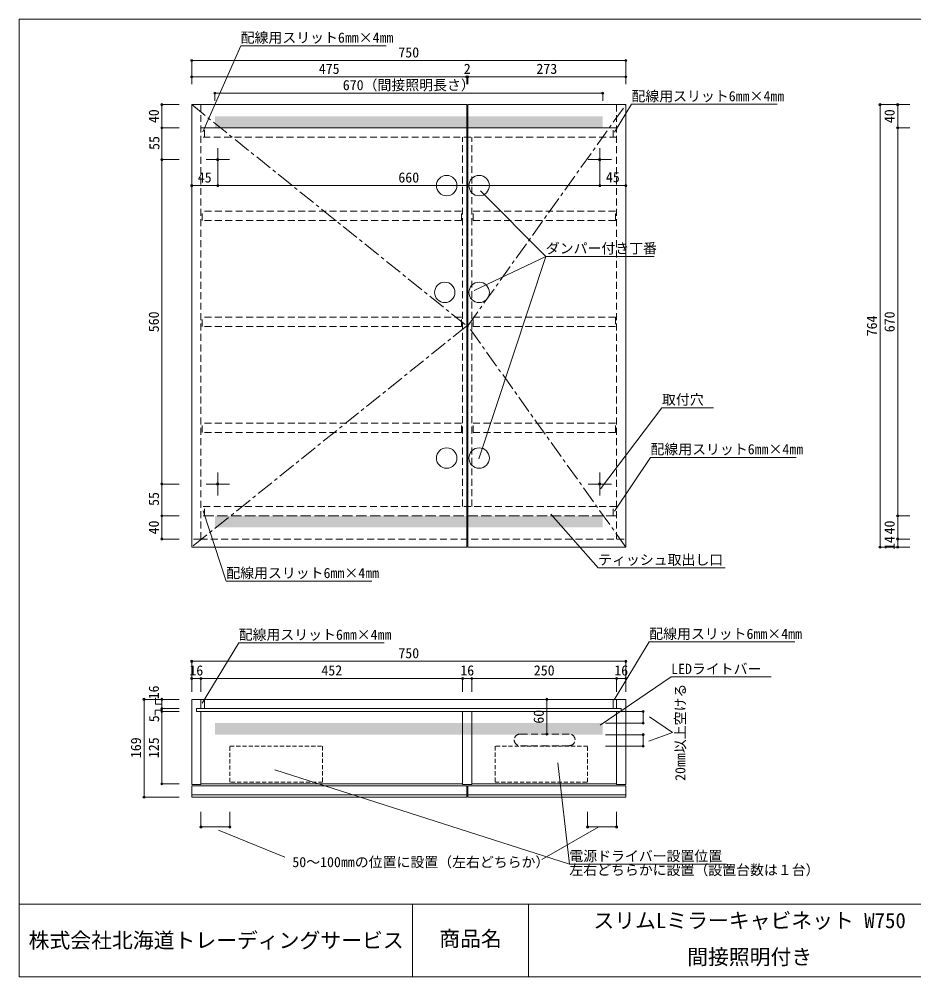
# Model space of a CAD drawing. Units: millimetres at full size, sheet at 1:6. Extents: x -1249 to 1249, y -827 to 827.
# Drawn here: x -1249 to 296, y -827 to 827 of the extents above; entities that cross this region are included whole.
import ezdxf
from ezdxf.enums import TextEntityAlignment as Align

# ---------------------------------------------------------------- set-up
doc = ezdxf.new("R2010")
doc.units = ezdxf.units.MM
doc.header["$LTSCALE"] = 6
doc.header["$PDMODE"] = 32
doc.header["$PDSIZE"] = 3.6
for name, pattern in [('CHAIN1', [8, 5, -1, 1, -1]), ('DASHED1', [1.8, 1.2, -0.6]), ('DASHED2', [3, 2, -1]), ('DASHED3', [4, 3, -1])]:
    doc.linetypes.add(name, pattern=pattern)
doc.layers.add('0-0_0', color=7, linetype='Continuous', lineweight=15)
doc.styles.add('ＭＳ ゴシック', font='')
doc.styles.get('ＭＳ ゴシック').set_extended_font_data('MS Gothic')

msp = doc.modelspace()

# ---------------------------------------------------------------- linework, layer by layer
at = {"layer": '0-0_0'}
for p, q in [((-866.693, 780.606), (-931.868, 631.923)), ((-951.263, -85.016), (-951.263, 678.984)), ((-476.263, 678.984), (-476.263, -85.016)), ((-474.263, 678.984), (-201.263, 678.984)), ((-474.263, 678.984), (-474.263, -85.016)), ((-220.966, 631.163), (-191.604, 679.506)), ((-201.263, -85.016), (-201.263, 678.984)), ((-217.263, 638.987), (-935.263, 638.987)), ((-906.263, 583.987), (-906.263, 603.987)), ((-246.263, 583.987), (-246.263, 603.987)), ((-906.263, 583.987), (-926.263, 583.987)), ((-906.263, 583.987), (-906.263, 563.987)), ((-906.263, 583.987), (-886.263, 583.987)), ((-246.263, 583.987), (-266.263, 583.987)), ((-246.263, 583.987), (-246.263, 563.987)), ((-246.263, 583.987), (-226.263, 583.987)), ((-452.63, 530.4), (-339.576, 416.775)), ((-463.478, 357.964), (-339.576, 416.775)), ((-138.913, 155.683), (-244.92, 15.535)), ((-138.913, 155.683), (-50.065, 155.683)), ((-158.806, 69.998), (-220.719, -22.747)), ((-906.263, 23.983), (-906.263, 43.983)), ((-246.263, 23.983), (-246.263, 43.983)), ((-906.263, 23.983), (-926.263, 23.983)), ((-906.263, 23.983), (-886.263, 23.983)), ((-906.263, 23.983), (-906.263, 3.983)), ((-246.263, 23.983), (-266.263, 23.983)), ((-246.263, 23.983), (-226.263, 23.983)), ((-246.263, 23.983), (-246.263, 3.983)), ((-891.521, -143.711), (-931.344, -22.435)), ((-476.263, -85.016), (-951.263, -85.016)), ((-201.263, -85.016), (-474.263, -85.016)), ((-933.474, -354.536), (-870.086, -250.173)), ((-221.71, -348.782), (-160.902, -248.666)), ((-245.855, -392.434), (-123.028, -309.193)), ((-123.028, -309.193), (49.637, -309.193)), ((-951.263, -347.765), (-201.263, -347.765)), ((-951.263, -347.765), (-951.263, -493.765)), ((-935.263, -347.765), (-935.263, -363.765)), ((-929.263, -347.765), (-929.263, -363.765)), ((-223.263, -347.765), (-223.263, -363.765)), ((-217.263, -347.765), (-217.263, -363.765)), ((-201.263, -347.765), (-201.263, -494.765)), ((-209.276, -363.765), (-942.935, -363.765)), ((-942.935, -363.765), (-942.935, -368.765)), ((-935.267, -368.765), (-935.267, -494.765)), ((-467.267, -369.978), (-467.267, -369.265)), ((-467.267, -369.978), (-467.267, -494.765)), ((-217.263, -368.765), (-217.263, -494.765)), ((-160.435, -377.979), (-120.466, -405.1)), ((-161.386, -419.851), (-120.466, -405.1)), ((-935.263, -493.765), (-483.263, -493.765)), ((-467.267, -493.765), (-217.263, -493.765)), ((-217.263, -494.765), (-201.263, -494.765)), ((-951.262, -496.809), (-951.262, -516.809)), ((-474.211, -496.809), (-201.263, -496.809)), ((-201.263, -496.809), (-201.263, -516.809)), ((-476.132, -512.809), (-951.262, -512.809)), ((-474.211, -512.809), (-201.263, -512.809)), ((-904.907, -573.424), (-790.482, -620.016)), ((-248.004, -567.901), (-346.339, -624.206)), ((-1249.379, -701.329), (1248.863, -701.329)), ((-569.601, -701.329), (-569.601, -826.86)), ((-369.601, -701.329), (-369.601, -826.86))]:
    msp.add_line(p, q, dxfattribs=at)
at = {"layer": '0-0_0', "color": 4, "lineweight": 9}
for p, q in [((-951.263, 755.078), (-201.263, 755.078)), ((-951.263, 755.078), (-951.263, 714.2)), ((-201.263, 755.078), (-201.263, 714.2)), ((-951.263, 726.762), (-476.263, 726.762)), ((-951.263, 726.762), (-951.263, 714.2)), ((-476.263, 726.762), (-476.263, 714.2)), ((-476.263, 726.762), (-474.263, 726.762)), ((-474.263, 726.762), (-474.263, 714.2)), ((-474.263, 726.762), (-201.263, 726.762)), ((-201.263, 726.762), (-201.263, 714.2)), ((-911.263, 698.642), (-241.263, 698.642)), ((-911.263, 698.642), (-911.263, 685.601)), ((-241.263, 698.642), (-241.263, 685.601)), ((-1002.751, 678.984), (-1002.751, 638.987)), ((-1002.751, 678.984), (-972.915, 678.984)), ((237.791, 678.984), (289.032, 678.984)), ((237.791, 678.984), (237.791, -85.016)), ((268.312, 678.984), (268.312, 638.987)), ((268.312, 678.984), (289.032, 678.984)), ((-1002.751, 638.987), (-972.915, 638.987)), ((268.312, 638.987), (289.032, 638.987)), ((268.312, 638.987), (268.312, -31.017)), ((-1002.751, 583.987), (-972.915, 583.987)), ((-951.263, 539.156), (-951.263, 583.567)), ((-906.263, 539.156), (-906.263, 583.567)), ((-246.263, 539.156), (-246.263, 583.567)), ((-201.263, 539.156), (-201.263, 583.567)), ((-951.263, 539.156), (-906.263, 539.156)), ((-906.263, 539.156), (-246.263, 539.156)), ((-246.263, 539.156), (-201.263, 539.156)), ((-1002.751, 23.983), (-972.915, 23.983)), ((-1002.751, -31.017), (-972.915, -31.017)), ((-1002.751, -31.017), (-1002.751, -71.016)), ((268.312, -31.017), (289.032, -31.017)), ((268.312, -31.017), (268.312, -71.016)), ((-1002.751, -71.016), (-972.915, -71.016)), ((268.312, -71.016), (289.032, -71.016)), ((268.312, -71.016), (268.312, -85.016)), ((237.791, -85.016), (289.032, -85.016)), ((268.312, -85.016), (289.032, -85.016)), ((-951.263, -282.08), (-201.263, -282.08)), ((-951.263, -282.08), (-951.263, -334.833)), ((-201.263, -282.08), (-201.263, -334.833)), ((-951.263, -311.843), (-935.263, -311.843)), ((-951.263, -311.843), (-951.263, -334.833)), ((-935.263, -311.843), (-935.263, -334.833)), ((-935.263, -311.843), (-483.263, -311.843)), ((-483.263, -311.843), (-483.263, -334.833)), ((-483.263, -311.843), (-467.267, -311.843)), ((-467.267, -311.843), (-467.267, -334.833)), ((-467.267, -311.843), (-217.263, -311.843)), ((-217.263, -311.843), (-217.263, -334.833)), ((-217.263, -311.843), (-201.263, -311.843)), ((-201.263, -311.843), (-201.263, -334.833)), ((-1033.644, -347.765), (-972.915, -347.765)), ((-1002.751, -347.765), (-1002.751, -363.765)), ((-1002.751, -347.765), (-972.915, -347.765)), ((-337.833, -347.765), (-337.833, -407.765)), ((-1002.751, -363.765), (-972.915, -363.765)), ((-1002.751, -363.765), (-1002.751, -368.765)), ((-1002.751, -368.765), (-1002.751, -493.765)), ((-1002.751, -368.765), (-972.915, -368.765)), ((-171.308, -368.765), (-236.732, -368.765)), ((-171.308, -368.765), (-171.308, -388.765)), ((-171.308, -388.765), (-236.732, -388.765)), ((-171.308, -408.765), (-236.732, -408.765)), ((-171.308, -408.765), (-171.308, -428.765)), ((-171.308, -428.765), (-236.732, -428.765)), ((-1002.751, -493.765), (-972.915, -493.765)), ((-935.263, -568.06), (-935.263, -542.013)), ((-885.267, -568.06), (-885.267, -542.013)), ((-267.263, -568.06), (-267.263, -542.013)), ((-217.263, -568.06), (-217.263, -542.013)), ((-935.263, -568.06), (-885.267, -568.06)), ((-267.263, -568.06), (-217.263, -568.06))]:
    msp.add_line(p, q, dxfattribs=at)
at = {"layer": '0-0_0', "linetype": 'DASHED2'}
for p, q in [((-935.263, -71.016), (-935.263, 678.984)), ((-217.263, -71.016), (-217.263, 678.984)), ((-929.263, 622.987), (-929.263, 638.987)), ((-223.263, 622.987), (-223.263, 638.987)), ((-217.263, 622.987), (-935.263, 622.987)), ((-483.263, -15.017), (-483.263, 622.987)), ((-467.263, -15.017), (-467.263, 622.987)), ((-485.263, 495.076), (-933.263, 495.076)), ((-485.263, 479.076), (-485.263, 495.076)), ((-219.263, 495.076), (-465.263, 495.076)), ((-465.263, 479.076), (-465.263, 495.076)), ((-219.263, 479.076), (-219.263, 495.076)), ((-219.263, 479.076), (-465.263, 479.076)), ((-485.263, 312.019), (-933.263, 312.019)), ((-933.263, 296.019), (-933.263, 312.019)), ((-485.263, 296.019), (-485.263, 312.019)), ((-219.263, 312.019), (-465.263, 312.019)), ((-465.263, 296.019), (-465.263, 312.019)), ((-219.263, 312.019), (-219.263, 296.019)), ((-485.263, 296.019), (-933.263, 296.019)), ((-219.263, 296.019), (-465.263, 296.019)), ((-933.263, 112.962), (-933.263, 128.962)), ((-485.263, 128.962), (-933.263, 128.962)), ((-485.263, 112.962), (-485.263, 128.962)), ((-219.263, 128.962), (-465.263, 128.962)), ((-465.263, 112.962), (-465.263, 128.962)), ((-219.263, 112.962), (-219.263, 128.962)), ((-485.263, 112.962), (-933.263, 112.962)), ((-219.263, 112.962), (-465.263, 112.962)), ((-217.263, -15.017), (-935.263, -15.017)), ((-929.263, -31.017), (-929.263, -15.017)), ((-223.263, -31.017), (-223.263, -15.017)), ((-936.263, -71.016), (-951.263, -71.016)), ((-936.263, -71.016), (-201.263, -71.016)), ((-299.083, -407.765), (-384.083, -407.765)), ((-299.083, -427.765), (-384.083, -427.765))]:
    msp.add_line(p, q, dxfattribs=at)
at = {"layer": '0-0_0', "linetype": 'DASHED3'}
msp.add_line((-217.263, -31.017), (-935.263, -31.017), dxfattribs=at)
at = {"layer": '0-0_0', "color": 5, "lineweight": 13}
msp.add_line((-807.873, -469.581), (-298.924, -632.379), dxfattribs=at)
at = {"layer": '0-0_0', "lineweight": 18}
msp.add_lwpolyline([(-1249.379, -826.86), (1248.863, -826.86), (1248.863, 826.506), (-1249.379, 826.506)], close=True, dxfattribs=at)
at = {"layer": '0-0_0'}
for points in [[(-866.693, 780.606), (-718.01, 780.606), (-615.234, 780.606)], [(-476.263, 678.984), (-936.263, 678.984), (-951.263, 678.984)], [(-191.604, 679.506), (-42.921, 679.506), (59.855, 679.506)], [(-455.055, 67.157), (-339.576, 416.775), (-152.153, 416.775)], [(-158.806, 69.998), (-10.123, 69.998), (92.654, 69.998)], [(-331.021, -27.849), (-249.167, -120.835), (-29.8, -120.835)], [(-891.521, -143.711), (-742.837, -143.711), (-640.061, -143.711)], [(-870.086, -250.173), (-721.403, -250.173), (-618.626, -250.173)], [(-160.902, -248.666), (-12.218, -248.666), (90.558, -248.666)], [(-1002.652, -356.218), (-1013.556, -356.218), (-1013.556, -345.314)], [(-1003.049, -366.246), (-1014.204, -366.246), (-1014.204, -374.851)], [(-951.267, -363.778), (-951.267, -494.765), (-935.267, -494.765)], [(-209.276, -363.765), (-209.276, -368.765), (-942.935, -368.765)], [(-483.263, -369.265), (-483.263, -494.765), (-467.267, -494.765)], [(-476.132, -496.809), (-826.132, -496.809), (-951.262, -496.809)], [(-476.132, -496.809), (-476.132, -516.809), (-951.262, -516.809)], [(-474.211, -496.809), (-474.211, -516.809), (-201.263, -516.809)]]:
    msp.add_lwpolyline(points, dxfattribs=at)
at = {"layer": '0-0_0', "linetype": 'CHAIN1'}
for points in [[(-951.263, 678.984), (-476.263, 296.984), (-951.263, -85.016)], [(-201.263, -85.016), (-474.263, 296.984), (-201.263, 678.984)]]:
    msp.add_lwpolyline(points, dxfattribs=at)
at = {"layer": '0-0_0', "color": 4, "lineweight": 9}
for points in [[(-1002.751, 638.987), (-1002.751, 593.987), (-1002.751, 13.983), (-1002.751, -31.017)], [(-1033.644, -347.765), (-1033.644, -516.769), (-972.915, -516.769)]]:
    msp.add_lwpolyline(points, dxfattribs=at)
at = {"layer": '0-0_0', "linetype": 'DASHED2'}
msp.add_lwpolyline([(-485.263, 479.076), (-933.263, 479.076), (-933.263, 495.076)], dxfattribs=at)
at = {"layer": '0-0_0', "color": 5, "linetype": 'DASHED1', "lineweight": 13}
for points in [[(-885.267, -428.765), (-725.267, -428.765), (-725.267, -490.765), (-885.267, -490.765)], [(-267.263, -428.765), (-427.263, -428.765), (-427.263, -490.765), (-267.263, -490.765)]]:
    msp.add_lwpolyline(points, close=True, dxfattribs=at)
at = {"layer": '0-0_0', "color": 5, "lineweight": 13}
msp.add_lwpolyline([(-318.657, -457.248), (-298.924, -632.379), (-27.596, -632.379)], dxfattribs=at)
at = {"layer": '0-0_0'}
for centre in [(-906.263, 583.987), (-246.263, 583.987), (-906.263, 23.983), (-246.263, 23.983)]:
    msp.add_circle(centre, 2, dxfattribs=at)
at = {"layer": '0-0_0', "lineweight": 18}
for centre in [(-510.839, 539.169), (-454.741, 539.169), (-514.114, 354.737), (-454.741, 354.737), (-510.839, 68.746), (-454.741, 68.746)]:
    msp.add_circle(centre, 17.651, dxfattribs=at)
at = {"layer": '0-0_0', "linetype": 'DASHED2'}
for centre, start, end in [((-384.083, -417.765), 90, 180), ((-299.083, -417.765), 0, 90), ((-384.083, -417.765), 180, 270), ((-299.083, -417.765), 270, 0)]:
    msp.add_arc(centre, 10, start, end, dxfattribs=at)
at = {"layer": '0-0_0', "color": 6}
for p in [(-951.263, 755.078), (-201.263, 755.078), (-951.263, 726.762), (-476.263, 726.762), (-474.263, 726.762), (-201.263, 726.762), (-911.263, 698.642), (-241.263, 698.642), (-1002.751, 678.984), (237.791, 678.984), (268.312, 678.984), (-1002.751, 638.987), (268.312, 638.987), (-1002.751, 583.987), (-951.263, 539.156), (-906.263, 539.156), (-246.263, 539.156), (-201.263, 539.156), (-1002.751, 23.983), (-1002.751, -31.017), (268.312, -31.017), (-1002.751, -71.016), (268.312, -71.016), (237.791, -85.016), (268.312, -85.016), (-951.263, -282.08), (-201.263, -282.08), (-951.263, -311.843), (-935.263, -311.843), (-483.263, -311.843), (-467.267, -311.843), (-217.263, -311.843), (-201.263, -311.843), (-1033.644, -347.765), (-1002.751, -347.765), (-337.833, -347.765), (-1002.751, -363.765), (-1002.751, -368.765), (-171.308, -368.765), (-171.308, -388.765), (-337.833, -407.765), (-171.308, -408.765), (-171.308, -428.765), (-1002.751, -493.765), (-1033.644, -516.769), (-935.263, -568.06), (-885.267, -568.06), (-267.263, -568.06), (-217.263, -568.06)]:
    msp.add_point(p, dxfattribs=at)
at = {"layer": '0-0_0', "color": 9}
for points in [[(-911.263, 658.987), (-911.263, 638.987), (-241.263, 658.987), (-241.263, 638.987)], [(-911.263, -31.017), (-911.263, -51.017), (-241.263, -31.017), (-241.263, -51.017)], [(-911.263, -388.765), (-911.263, -408.765), (-241.263, -388.765), (-241.263, -408.765)]]:
    msp.add_solid(points, dxfattribs=at)

# ---------------------------------------------------------------- texts
at = {"layer": '0-0_0', "style": 'ＭＳ ゴシック'}
for s, height, p in [('配線用スリット6㎜×4㎜', 17.6, (-866.693, 780.606)), ('750', 17.6, (-594.263, 755.078)), ('475', 17.6, (-731.763, 726.762)), ('2', 17.6, (-481.263, 726.762)), ('273', 17.6, (-355.763, 726.762)), ('670（間接照明長さ）', 17.6, (-690.263, 698.642)), ('配線用スリット6㎜×4㎜', 17.6, (-191.604, 679.506)), ('45', 17.6, (-940.763, 539.156)), ('660', 17.6, (-594.263, 539.156)), ('45', 17.6, (-235.763, 539.656)), ('ダンパー付き丁番', 17.6, (-339.576, 416.775)), ('取付穴', 17.6, (-138.913, 155.683)), ('配線用スリット6㎜×4㎜', 17.6, (-158.806, 69.998)), ('ティッシュ取出し口', 17.6, (-249.167, -120.835)), ('配線用スリット6㎜×4㎜', 17.6, (-891.521, -143.711)), ('配線用スリット6㎜×4㎜', 17.6, (-870.086, -250.173)), ('配線用スリット6㎜×4㎜', 17.6, (-160.902, -248.666)), ('750', 17.6, (-594.263, -282.08)), ('16', 17.6, (-955.263, -311.843)), ('452', 17.6, (-727.263, -311.843)), ('16', 17.6, (-487.265, -311.843)), ('250', 17.6, (-360.265, -311.843)), ('16', 17.6, (-221.263, -311.843)), ('LEDライトバー', 17.6, (-123.028, -309.193)), ('電源ドライバー設置位置', 17.6, (-298.924, -632.379)), ('50～100㎜の位置に設置（左右どちらか）', 17.6, (-777.437, -642.764)), ('左右どちらかに設置（設置台数は１台）', 17.6, (-298.924, -656.379)), ('スリムLミラーキャビネット W750', 26.39, (-257.355, -750.712)), ('商品名', 26.39, (-523.601, -782.095)), ('株式会社北海道トレーディングサービス', 26.39, (-1233.01, -784.925)), ('間接照明付き', 26.39, (-95.355, -813.477))]:
    msp.add_text(s, height=height, dxfattribs=at).set_placement(p, align=Align.BOTTOM_LEFT)
for s, p in [('40', (-1002.751, 646.986)), ('40', (268.312, 646.986)), ('55', (-1001.833, 600.754)), ('560', (-1002.751, 285.985)), ('670', (268.312, 285.985)), ('764', (237.791, 278.984)), ('55', (-1002.562, -13.861)), ('40', (-1002.751, -63.017)), ('40', (268.312, -63.017)), ('14', (268.312, -90.016)), ('16', (-1002.751, -347.765)), ('20㎜以上空ける', (-93.188, -488.569)), ('5', (-1002.3, -387.279)), ('60', (-337.833, -389.765)), ('169', (-1033.644, -449.267)), ('125', (-1002.751, -449.265))]:
    msp.add_text(s, height=17.6, rotation=90, dxfattribs=at).set_placement(p, align=Align.BOTTOM_LEFT)

doc.saveas('drawing.dxf')
